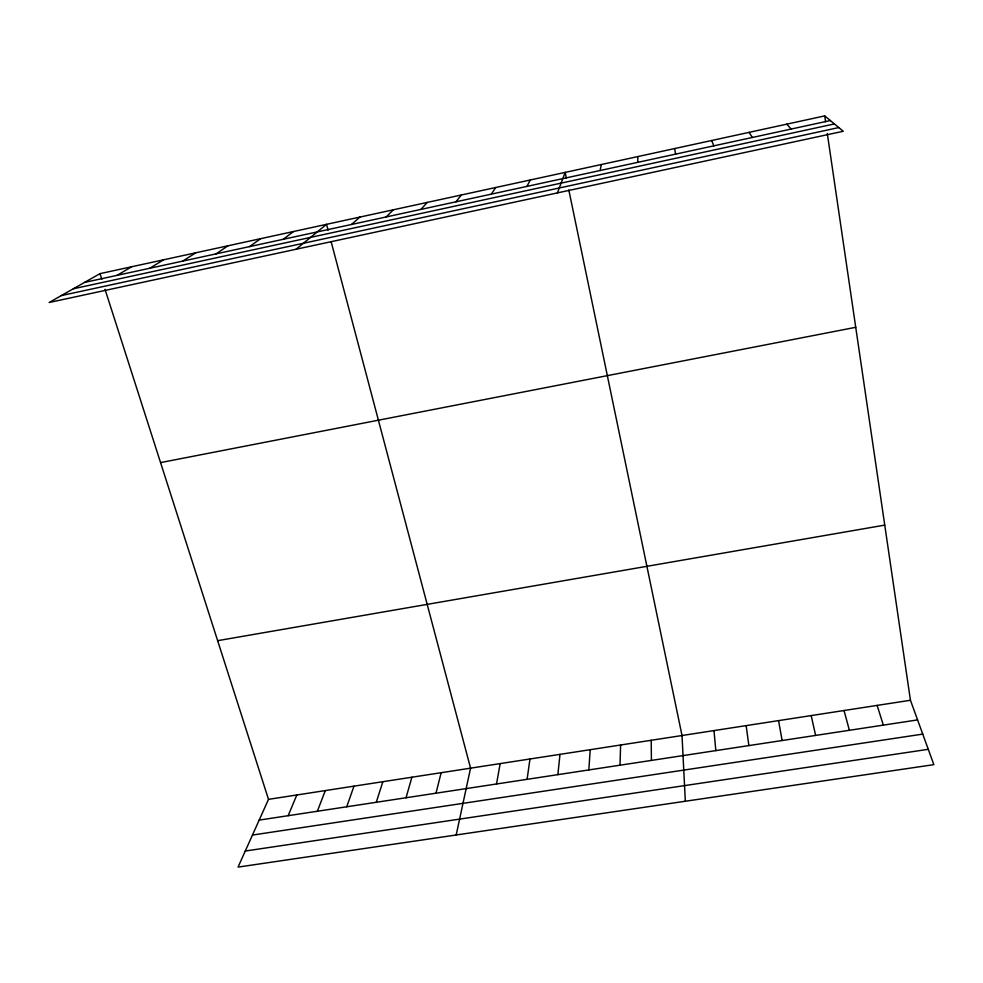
<?xml version="1.0" encoding="UTF-8"?>
<svg xmlns="http://www.w3.org/2000/svg" width="983" height="983" viewBox="0 0 983 983"><rect width="100%" height="100%" fill="white"/><g stroke="black" fill="none" stroke-linecap="round" stroke-linejoin="round"><path stroke-width="1.47" d="M620.015 765.192L620.605 745.003M637.697 162.355L637.856 156.58M588.829 769.935L590.205 749.697M557.852 774.653L560.003 754.366M527.085 779.335L529.984 758.987M496.526 783.992L500.175 763.594M600.109 170.514L601.375 164.517M456.186 834.985L470.562 768.165L331.222 242.039M436.01 793.195L441.134 772.712M406.04 797.754L411.902 777.221M376.28 802.288L382.854 781.706M346.716 806.785L353.991 786.154M557.435 192.901L565.164 172.394L566.392 178.267M317.349 811.258L325.312 790.59M288.166 815.693L296.817 794.989M105.009 289.285L268.506 799.351L238.058 867.104L933.85 764.651L910.442 700.265L827.305 133.504M526.925 186.401L530.304 179.987M491.303 194.13L495.702 187.52M455.965 201.798L461.359 194.99M420.896 209.416L427.273 202.412M386.086 216.96L393.446 209.772M351.558 224.456L359.864 217.083M296.043 249.252L326.54 224.333L328.101 230.231M283.276 239.274L293.462 231.533M249.535 246.61L260.618 238.685M216.039 253.872L228.031 245.775M182.789 261.085L195.666 252.828M149.797 268.248L163.547 259.819M117.051 275.363L131.661 266.762M100.008 273.643L49.15 302.494L843.267 131.267L824.725 115.896L100.008 273.643L101.827 279.332M84.55 282.416L830.328 120.553M73.344 288.769L834.407 123.932M61.315 295.588L838.806 127.569M160.573 462.6L855.738 327.302M217.648 640.67L884.749 525.119M268.506 799.351L910.442 700.265M259.18 820.105L917.581 719.912M252.459 835.058L922.742 734.104M245.283 851.032L928.271 749.316M786.756 124.165L791.168 129.043M749.083 132.361L752.327 137.473M711.717 140.495L713.805 145.84M877.119 705.413L883.348 725.122M844.041 710.512L849.373 730.295M811.184 715.587L815.632 735.431M568.825 190.014L682.018 735.53L685.335 801.243M778.561 720.625L782.124 740.518M674.633 148.568L675.591 154.134M824.725 115.896L825.585 121.769M746.158 725.626L748.862 745.581M713.977 730.59L715.833 750.619M651.213 740.285L651.422 760.412"/></g></svg>
